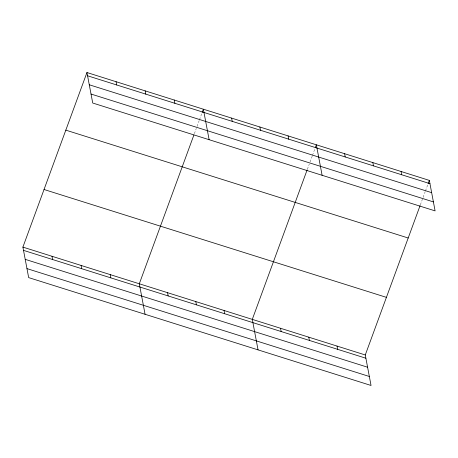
<?xml version="1.0" encoding="UTF-8"?>
<svg xmlns="http://www.w3.org/2000/svg" width="458" height="458" viewBox="0 0 458 458"><rect width="100%" height="100%" fill="white"/><g stroke="black" fill="none" stroke-linecap="round" stroke-linejoin="round"><path stroke-width="0.34" stroke-dasharray="2.29 1.72" d="M194.375 133.707L196.322 128.406M197.049 126.419L199.236 120.46M199.482 119.801L202.155 112.513M307.364 169.3L309.305 164.004M310.037 162.018L312.224 156.058M312.465 155.394L314.892 148.776M420.347 204.898L425.207 191.656M425.448 190.992L427.881 184.368"/><path stroke-width="0.69" d="M420.106 205.562L365.278 354.973L371.043 385.47L28.665 277.605L22.9 247.108L86.957 72.53L429.335 180.395L435.1 210.892L92.722 103.027L86.957 72.53M193.889 135.03L139.306 283.783L145.072 314.28M202.155 112.513L203.369 109.204L209.129 139.701M307.118 169.964L252.295 319.375L258.054 349.872M315.379 147.447L316.352 144.802L322.117 175.299M428.121 183.71L429.335 180.395M87.575 75.788L429.953 183.658M89.276 84.776L431.654 192.646M91.022 94.039L433.4 201.904M65.82 130.141L408.198 238.005M44.037 189.498L386.42 297.362M22.9 247.108L365.278 354.973M23.518 250.366L365.896 358.23M25.213 259.354L367.591 367.219M26.965 268.617L369.343 376.482M401.094 171.498L401.706 174.756M372.846 162.601L373.459 165.859M344.599 153.699L345.218 156.957M337.031 346.076L337.649 349.334M288.105 135.9L288.723 139.163M308.784 337.174L309.402 340.437M259.858 127.003L260.476 130.261M280.542 328.277L281.155 331.535M231.616 118.107L232.229 121.364M224.048 310.478L224.666 313.736M174.263 100.039L174.882 103.296M195.801 301.582L196.419 304.839M145.163 90.867L145.781 94.125M167.554 292.679L168.172 295.937M116.063 81.701L116.676 84.959M110.206 274.611L110.825 277.874M81.106 265.445L81.719 268.703M52 256.274L52.618 259.531"/></g></svg>
